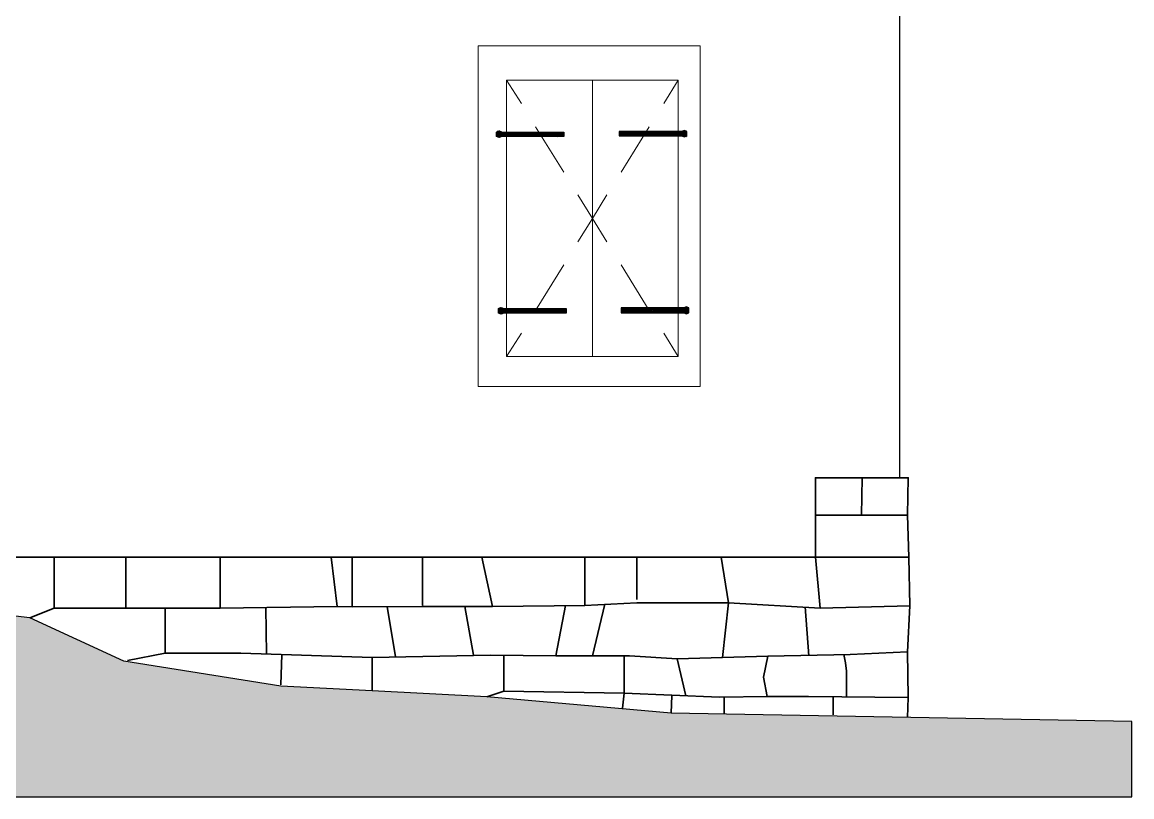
# Model space of a CAD drawing. Header units: millimetres. Extents: x 614825 to 630755, y -821893 to -813822.
# Drawn here: x 624976 to 630755, y -821893 to -817858 of the extents above; entities that cross this region are included whole.
import ezdxf

# ---------------------------------------------------------------- set-up
doc = ezdxf.new("R2010")
doc.units = ezdxf.units.MM
for name, color, linetype, lineweight in [('A-ALV-___-___-EXI', 250, 'Continuous', 25), ('A-BAS-___-___-EXI', 250, 'Continuous', 25), ('A-JAN-___-___-EXI', 250, 'Continuous', 25)]:
    doc.layers.add(name, color=color, linetype=linetype, lineweight=lineweight)

msp = doc.modelspace()

# ---------------------------------------------------------------- hatches: boundary and pattern name
at = {"layer": 'A-BAS-___-___-EXI', "true_color": 0xcb9898}
msp.add_hatch(color=253, dxfattribs=at).paths.add_polyline_path([(630755, -821892.8), (630755, -821500.2), (628356.1, -821456.7), (627396.2, -821372.7), (626323, -821316.5), (625505.2, -821187), (625016.5, -820959.7), (624645.1, -820917.8), (624039.2, -820887.1), (623595.2, -820915), (622983.7, -820909.4), (622391.8, -820778.2), (621897.5, -820919.9), (621512.2, -820895.5), (620814.1, -820917.8), (620252.9, -820898.3), (619672.1, -820912.2), (619225.3, -820991), (619112.6, -820949.9), (618890.3, -820910.7), (618220.1, -820910.7), (616768.1, -820986.8), (616544.7, -820967.3), (616324.7, -820967.3), (616263.8, -821009.9), (616206.9, -821009.9), (616153.8, -820972.8), (614824.8, -820972.8), (614824.8, -821892.8)])

# ---------------------------------------------------------------- linework, layer by layer
at = {"layer": 'A-ALV-___-___-EXI', "color": 38, "lineweight": 25}
msp.add_line((629545.6, -816723.8), (629545.6, -820230.9), dxfattribs=at)
at = {"layer": 'A-ALV-___-___-EXI', "color": 28, "lineweight": 35}
for p, q in [((629347.3, -820426.4), (629350.1, -820230.9)), ((629587.5, -820426.4), (629107.2, -820426.4)), ((625516.3, -820909.4), (625516.3, -820644.2)), ((626007.8, -820909.4), (626007.8, -820644.2)), ((626616.5, -820901), (626585.8, -820644.2)), ((626694.7, -820903.8), (626694.7, -820644.2)), ((627060.5, -820895.5), (627060.5, -820644.2)), ((627370.4, -820644.2), (627426.2, -820901)), ((627906.5, -820895.5), (627906.5, -820644.2)), ((628177.4, -820864.7), (628177.4, -820644.2)), ((626876.2, -820901), (626920.8, -821163.5)), ((627325.7, -821155.1), (627281.1, -820901)), ((627806, -820895.5), (627755.7, -821157.9)), ((628009.8, -820889.9), (627945.6, -821157.9)), ((625720.2, -821144), (625720.2, -820909.4)), ((626247.9, -821149.6), (626245.1, -820906.6)), ((629073.7, -821157.9), (629054.1, -820903.8)), ((626323.3, -821308.7), (626328.9, -821152.3)), ((626798, -821341.4), (626798, -821166.3)), ((627484.9, -821342.2), (627484.9, -821155.1)), ((628431.5, -821367.4), (628386.8, -821174.7)), ((628356.1, -821456.7), (628358.9, -821364.6)), ((628632.5, -821456.7), (628632.5, -821372.9)), ((629199.3, -821465.1), (629199.3, -821372.9))]:
    msp.add_line(p, q, dxfattribs=at)
at = {"layer": 'A-ALV-___-___-EXI', "color": 28, "lineweight": 35, "flags": 128}
for points in [[(629587.5, -821479), (629590.3, -821375.7), (629587.5, -821138.4), (629598.6, -820898.3), (629593.1, -820644.2), (629587.5, -820426.4), (629590.3, -820230.9), (629107.2, -820230.9), (629107.2, -820644.2), (620252.9, -820644.2)], [(625016.5, -820959.7), (625142.2, -820909.4), (625142.2, -820644.2)], [(629132.3, -820909.4), (628654.8, -820881.5), (628615.8, -820644.2)], [(629593.1, -820644.2), (629107.2, -820644.2), (629132.3, -820909.4), (629598.6, -820898.3)], [(628624.1, -821166.3), (628654.8, -820881.5), (628177.4, -820881.5), (627906.5, -820895.5), (627426.2, -820901), (627060.5, -820901), (626694.7, -820903.8), (626616.5, -820901), (626007.8, -820909.4), (625516.3, -820909.4), (625142.2, -820909.4)], [(629587.5, -821138.4), (629288.7, -821152.3), (628858.7, -821160.7), (628386.8, -821174.7), (628138.3, -821157.9), (627755.7, -821157.9), (627415.1, -821155.1), (626798, -821166.3), (626113.9, -821144), (625720.2, -821144), (625524.7, -821183.1)], [(628110.4, -821157.9), (628110.4, -821353.4), (628102, -821431.6)], [(628855.9, -821370.1), (628836.3, -821269.6), (628858.7, -821160.7)], [(629255.2, -821152.3), (629263.6, -821194.2), (629269.1, -821238.9), (629269.1, -821372.9)], [(629590.3, -821375.7), (629070.9, -821370.1), (628855.9, -821370.1), (628607.4, -821372.9), (628110.4, -821353.4), (627484.9, -821342.2), (627396.2, -821372.7)]]:
    msp.add_lwpolyline(points, dxfattribs=at)
at = {"layer": 'A-BAS-___-___-EXI'}
msp.add_lwpolyline([(614824.8, -821892.8), (630755, -821892.8), (630755, -821500.2), (628356.1, -821456.7), (627396.2, -821372.7), (626798, -821341.4), (626323, -821316.5), (625505.2, -821187), (625016.5, -820959.7), (624645.1, -820917.8)], dxfattribs=at)
at = {"layer": 'A-JAN-___-___-EXI', "color": 18, "lineweight": 9}
for p, q in [((627498.8, -818159), (627577, -818281.9)), ((627945.6, -818159), (627945.6, -819599.8)), ((628317, -818281.9), (628392.4, -818159)), ((627649.6, -818402), (627797.6, -818639.3)), ((628096.4, -818639.3), (628241.6, -818402)), ((627797.6, -819122.4), (627649.6, -819359.7)), ((628241.6, -819359.7), (628096.4, -819122.4)), ((627577, -819477), (627498.8, -819599.8)), ((628392.4, -819599.8), (628317, -819477))]:
    msp.add_line(p, q, dxfattribs=at)
at = {"layer": 'A-JAN-___-___-EXI', "color": 253, "lineweight": 9}
for p, q in [((627445.8, -818432.7), (627454.2, -818424.3)), ((627445.8, -818438.3), (627462.5, -818424.3)), ((627445.8, -818441), (627465.3, -818424.3)), ((627445.8, -818429.9), (627448.6, -818427.1)), ((627445.8, -818446.6), (627468.1, -818427.1)), ((627445.8, -818449.4), (627470.9, -818427.1)), ((627448.6, -818452.2), (627473.7, -818427.1)), ((627451.4, -818455), (627476.5, -818429.9)), ((627454.2, -818455), (627479.3, -818429.9)), ((627457, -818457.8), (627484.9, -818429.9)), ((627459.8, -818457.8), (627473.7, -818441)), ((627462.5, -818457.8), (627490.5, -818429.9)), ((627468.1, -818455), (627496.1, -818429.9)), ((627473.7, -818452.2), (627498.8, -818429.9)), ((627476.5, -818438.3), (627487.7, -818429.9)), ((627479.3, -818452.2), (627504.4, -818429.9)), ((627482.1, -818452.2), (627507.2, -818429.9)), ((627487.7, -818452.2), (627512.8, -818429.9)), ((627490.5, -818452.2), (627515.6, -818429.9)), ((627496.1, -818452.2), (627518.4, -818429.9)), ((627498.8, -818452.2), (627524, -818429.9)), ((627501.6, -818452.2), (627526.8, -818429.9)), ((627507.2, -818452.2), (627532.4, -818429.9)), ((627510, -818452.2), (627535.1, -818429.9)), ((627515.6, -818452.2), (627537.9, -818429.9)), ((627518.4, -818452.2), (627543.5, -818429.9)), ((627521.2, -818452.2), (627546.3, -818429.9)), ((627526.8, -818452.2), (627551.9, -818429.9)), ((627529.6, -818452.2), (627554.7, -818429.9)), ((627535.1, -818452.2), (627557.5, -818429.9)), ((627537.9, -818452.2), (627549.1, -818441)), ((627540.7, -818452.2), (627565.9, -818429.9)), ((627546.3, -818452.2), (627571.4, -818429.9)), ((627549.1, -818452.2), (627574.2, -818429.9)), ((627551.9, -818438.3), (627563.1, -818429.9)), ((627554.7, -818452.2), (627579.8, -818429.9)), ((627557.5, -818452.2), (627582.6, -818429.9)), ((627563.1, -818452.2), (627585.4, -818429.9)), ((627565.9, -818452.2), (627591, -818429.9)), ((627568.7, -818452.2), (627593.8, -818429.9)), ((627574.2, -818452.2), (627599.4, -818429.9)), ((627577, -818452.2), (627602.2, -818429.9)), ((627582.6, -818452.2), (627605, -818429.9)), ((627585.4, -818452.2), (627610.5, -818429.9)), ((627588.2, -818452.2), (627613.3, -818429.9)), ((627593.8, -818452.2), (627618.9, -818429.9)), ((627596.6, -818452.2), (627621.7, -818429.9)), ((627602.2, -818452.2), (627627.3, -818429.9)), ((627605, -818452.2), (627630.1, -818429.9)), ((627610.5, -818452.2), (627632.9, -818429.9)), ((627613.3, -818452.2), (627638.5, -818429.9)), ((627616.1, -818452.2), (627641.3, -818429.9)), ((627621.7, -818452.2), (627646.8, -818429.9)), ((627624.5, -818452.2), (627635.7, -818443.8)), ((627630.1, -818452.2), (627652.4, -818429.9)), ((627632.9, -818452.2), (627658, -818429.9)), ((627635.7, -818452.2), (627660.8, -818429.9)), ((627638.5, -818441), (627649.6, -818429.9)), ((627641.3, -818452.2), (627666.4, -818429.9)), ((627644, -818452.2), (627669.2, -818429.9)), ((627649.6, -818452.2), (627672, -818429.9)), ((627652.4, -818452.2), (627677.6, -818429.9)), ((627658, -818452.2), (627680.3, -818429.9)), ((627660.8, -818452.2), (627685.9, -818429.9)), ((627663.6, -818452.2), (627688.7, -818429.9)), ((627669.2, -818452.2), (627694.3, -818429.9)), ((627672, -818452.2), (627697.1, -818429.9)), ((627677.6, -818452.2), (627699.9, -818429.9)), ((627680.3, -818452.2), (627705.5, -818429.9)), ((627683.1, -818452.2), (627708.3, -818429.9)), ((627688.7, -818452.2), (627713.9, -818429.9)), ((627691.5, -818452.2), (627716.6, -818429.9)), ((627697.1, -818452.2), (627719.4, -818429.9)), ((627699.9, -818452.2), (627725, -818429.9)), ((627702.7, -818452.2), (627727.8, -818429.9)), ((627708.3, -818452.2), (627719.4, -818441)), ((627711.1, -818452.2), (627736.2, -818429.9)), ((627716.6, -818452.2), (627741.8, -818429.9)), ((627719.4, -818452.2), (627744.6, -818429.9)), ((627722.2, -818441), (627733.4, -818429.9)), ((627725, -818452.2), (627747.4, -818429.9)), ((627727.8, -818452.2), (627752.9, -818429.9)), ((627730.6, -818452.2), (627755.7, -818429.9)), ((627736.2, -818452.2), (627761.3, -818429.9)), ((627739, -818452.2), (627764.1, -818429.9)), ((627744.6, -818452.2), (627766.9, -818429.9)), ((627747.4, -818452.2), (627772.5, -818429.9)), ((627750.2, -818452.2), (627775.3, -818429.9)), ((627755.7, -818452.2), (627780.9, -818429.9)), ((627758.5, -818452.2), (627783.7, -818429.9)), ((627766.9, -818452.2), (627792, -818429.9)), ((627772.5, -818452.2), (627794.8, -818429.9)), ((627775.3, -818452.2), (627797.6, -818429.9)), ((627778.1, -818452.2), (627797.6, -818432.7)), ((627783.7, -818452.2), (627797.6, -818438.3)), ((627786.5, -818452.2), (627797.6, -818441)), ((627792, -818452.2), (627797.6, -818443.8)), ((627794.8, -818452.2), (627797.6, -818449.4)), ((628085.2, -818427.1), (628088, -818427.1)), ((628085.2, -818429.9), (628090.8, -818427.1)), ((628085.2, -818432.7), (628093.6, -818427.1)), ((628085.2, -818438.3), (628099.2, -818427.1)), ((628085.2, -818441), (628102, -818427.1)), ((628085.2, -818446.6), (628107.6, -818427.1)), ((628085.2, -818449.4), (628110.4, -818427.1)), ((628090.8, -818449.4), (628113.1, -818427.1)), ((628093.6, -818449.4), (628118.7, -818427.1)), ((628102, -818449.4), (628127.1, -818427.1)), ((628104.8, -818449.4), (628129.9, -818427.1)), ((628110.4, -818449.4), (628135.5, -818427.1)), ((628113.1, -818449.4), (628138.3, -818427.1)), ((628118.7, -818449.4), (628141.1, -818427.1)), ((628121.5, -818449.4), (628146.7, -818427.1)), ((628124.3, -818449.4), (628149.4, -818427.1)), ((628129.9, -818449.4), (628155, -818427.1)), ((628132.7, -818449.4), (628157.8, -818427.1)), ((628138.3, -818449.4), (628160.6, -818427.1)), ((628141.1, -818449.4), (628166.2, -818427.1)), ((628143.9, -818449.4), (628169, -818427.1)), ((628149.4, -818449.4), (628174.6, -818427.1)), ((628152.2, -818449.4), (628163.4, -818438.3)), ((628157.8, -818449.4), (628183, -818427.1)), ((628160.6, -818449.4), (628185.7, -818427.1)), ((628166.2, -818435.5), (628177.4, -818427.1)), ((628166.2, -818449.4), (628188.5, -818427.1)), ((628169, -818449.4), (628194.1, -818427.1)), ((628171.8, -818449.4), (628196.9, -818427.1)), ((628177.4, -818449.4), (628202.5, -818427.1)), ((628180.2, -818449.4), (628205.3, -818427.1)), ((628185.7, -818449.4), (628208.1, -818427.1)), ((628188.5, -818449.4), (628213.7, -818427.1)), ((628191.3, -818449.4), (628216.5, -818427.1)), ((628196.9, -818449.4), (628222, -818427.1)), ((628199.7, -818449.4), (628224.8, -818427.1)), ((628205.3, -818449.4), (628230.4, -818427.1)), ((628208.1, -818449.4), (628233.2, -818427.1)), ((628213.7, -818449.4), (628236, -818427.1)), ((628216.5, -818449.4), (628241.6, -818427.1)), ((628219.3, -818449.4), (628244.4, -818427.1)), ((628224.8, -818449.4), (628250, -818427.1)), ((628227.6, -818449.4), (628252.8, -818427.1)), ((628233.2, -818449.4), (628255.6, -818427.1)), ((628236, -818449.4), (628247.2, -818438.3)), ((628238.8, -818449.4), (628263.9, -818427.1)), ((628244.4, -818449.4), (628269.5, -818427.1)), ((628247.2, -818449.4), (628272.3, -818427.1)), ((628250, -818435.5), (628261.1, -818427.1)), ((628252.8, -818449.4), (628275.1, -818427.1)), ((628255.6, -818449.4), (628280.7, -818427.1)), ((628258.3, -818449.4), (628283.5, -818427.1)), ((628263.9, -818449.4), (628289.1, -818427.1)), ((628266.7, -818449.4), (628291.9, -818427.1)), ((628272.3, -818449.4), (628297.4, -818427.1)), ((628275.1, -818449.4), (628300.2, -818427.1)), ((628280.7, -818449.4), (628303, -818427.1)), ((628283.5, -818449.4), (628308.6, -818427.1)), ((628286.3, -818449.4), (628311.4, -818427.1)), ((628291.9, -818449.4), (628317, -818427.1)), ((628294.6, -818449.4), (628319.8, -818427.1)), ((628300.2, -818449.4), (628322.6, -818427.1)), ((628303, -818449.4), (628328.2, -818427.1)), ((628305.8, -818449.4), (628330.9, -818427.1)), ((628311.4, -818449.4), (628336.5, -818427.1)), ((628314.2, -818449.4), (628339.3, -818427.1)), ((628319.8, -818449.4), (628344.9, -818427.1)), ((628322.6, -818449.4), (628333.7, -818438.3)), ((628328.2, -818449.4), (628350.5, -818427.1)), ((628330.9, -818449.4), (628356.1, -818427.1)), ((628333.7, -818449.4), (628358.9, -818427.1)), ((628336.5, -818438.3), (628347.7, -818427.1)), ((628339.3, -818449.4), (628364.5, -818427.1)), ((628342.1, -818449.4), (628367.2, -818427.1)), ((628347.7, -818449.4), (628370, -818427.1)), ((628350.5, -818449.4), (628375.6, -818427.1)), ((628353.3, -818449.4), (628378.4, -818427.1)), ((628358.9, -818449.4), (628384, -818427.1)), ((628361.7, -818449.4), (628386.8, -818427.1)), ((628367.2, -818449.4), (628389.6, -818427.1)), ((628370, -818449.4), (628395.2, -818427.1)), ((628372.8, -818449.4), (628398, -818427.1)), ((628378.4, -818449.4), (628403.5, -818427.1)), ((628381.2, -818449.4), (628406.3, -818427.1)), ((628386.8, -818449.4), (628411.9, -818427.1)), ((628389.6, -818449.4), (628417.5, -818424.3)), ((628395.2, -818449.4), (628423.1, -818421.5)), ((628398, -818449.4), (628409.1, -818438.3)), ((628400.8, -818449.4), (628428.7, -818421.5)), ((628406.3, -818449.4), (628431.5, -818424.3)), ((628409.1, -818449.4), (628434.3, -818424.3)), ((628411.9, -818438.3), (628425.9, -818421.5)), ((628411.9, -818452.2), (628437.1, -818427.1)), ((628414.7, -818452.2), (628437.1, -818429.9)), ((628417.5, -818452.2), (628437.1, -818432.7)), ((628420.3, -818455), (628437.1, -818438.3)), ((628423.1, -818455), (628437.1, -818441)), ((628431.5, -818455), (628437.1, -818446.6)), ((628437.1, -818452.2), (628437.1, -818449.4)), ((627457, -819354.1), (627468.1, -819343)), ((627457, -819359.7), (627473.7, -819343)), ((628403.5, -819370.9), (628428.7, -819343)), ((628409.1, -819370.9), (628439.8, -819343)), ((628414.7, -819370.9), (628442.6, -819343)), ((628417.5, -819370.9), (628445.4, -819343)), ((628420.3, -819356.9), (628437.1, -819340.2)), ((627457, -819351.3), (627462.5, -819345.7)), ((627457, -819362.5), (627476.5, -819345.7)), ((627457, -819368.1), (627479.3, -819345.7)), ((627457, -819370.9), (627482.1, -819348.5)), ((627459.8, -819373.7), (627484.9, -819348.5)), ((627462.5, -819373.7), (627487.7, -819348.5)), ((627465.3, -819376.5), (627493.3, -819348.5)), ((627468.1, -819376.5), (627496.1, -819348.5)), ((627470.9, -819379.3), (627484.9, -819362.5)), ((627476.5, -819376.5), (627504.4, -819348.5)), ((627482.1, -819373.7), (627507.2, -819348.5)), ((627487.7, -819359.7), (627498.8, -819348.5)), ((627487.7, -819373.7), (627512.8, -819348.5)), ((627490.5, -819373.7), (627515.6, -819348.5)), ((627496.1, -819373.7), (627518.4, -819348.5)), ((627498.8, -819373.7), (627524, -819348.5)), ((627501.6, -819373.7), (627526.8, -819348.5)), ((627507.2, -819373.7), (627532.4, -819348.5)), ((627510, -819373.7), (627535.1, -819348.5)), ((627515.6, -819373.7), (627540.7, -819348.5)), ((627518.4, -819373.7), (627543.5, -819348.5)), ((627524, -819373.7), (627546.3, -819348.5)), ((627526.8, -819373.7), (627551.9, -819348.5)), ((627529.6, -819373.7), (627554.7, -819348.5)), ((627535.1, -819373.7), (627560.3, -819348.5)), ((627537.9, -819373.7), (627563.1, -819348.5)), ((627543.5, -819373.7), (627565.9, -819348.5)), ((627546.3, -819373.7), (627571.4, -819348.5)), ((627549.1, -819373.7), (627560.3, -819362.5)), ((627554.7, -819373.7), (627579.8, -819348.5)), ((627557.5, -819373.7), (627582.6, -819348.5)), ((627563.1, -819359.7), (627574.2, -819348.5)), ((627563.1, -819373.7), (627585.4, -819348.5)), ((627565.9, -819373.7), (627591, -819348.5)), ((627571.4, -819373.7), (627593.8, -819348.5)), ((627574.2, -819373.7), (627599.4, -819348.5)), ((627577, -819373.7), (627602.2, -819348.5)), ((627582.6, -819373.7), (627607.7, -819348.5)), ((627585.4, -819373.7), (627610.5, -819348.5)), ((627591, -819373.7), (627613.3, -819348.5)), ((627593.8, -819373.7), (627618.9, -819348.5)), ((627596.6, -819373.7), (627621.7, -819348.5)), ((627602.2, -819373.7), (627627.3, -819348.5)), ((627605, -819373.7), (627630.1, -819348.5)), ((627610.5, -819373.7), (627632.9, -819348.5)), ((627613.3, -819373.7), (627638.5, -819348.5)), ((627616.1, -819373.7), (627641.3, -819348.5)), ((627621.7, -819373.7), (627646.8, -819348.5)), ((627624.5, -819373.7), (627649.6, -819348.5)), ((627630.1, -819373.7), (627655.2, -819348.5)), ((627632.9, -819373.7), (627644, -819362.5)), ((627638.5, -819373.7), (627660.8, -819348.5)), ((627641.3, -819373.7), (627666.4, -819348.5)), ((627644, -819373.7), (627669.2, -819348.5)), ((627646.8, -819359.7), (627658, -819348.5)), ((627649.6, -819373.7), (627674.8, -819348.5)), ((627652.4, -819373.7), (627677.6, -819348.5)), ((627658, -819373.7), (627680.3, -819348.5)), ((627660.8, -819373.7), (627685.9, -819348.5)), ((627663.6, -819373.7), (627688.7, -819348.5)), ((627669.2, -819373.7), (627694.3, -819348.5)), ((627672, -819373.7), (627697.1, -819348.5)), ((627677.6, -819373.7), (627702.7, -819348.5)), ((627680.3, -819373.7), (627705.5, -819348.5)), ((627685.9, -819373.7), (627708.3, -819348.5)), ((627688.7, -819373.7), (627713.9, -819348.5)), ((627691.5, -819373.7), (627716.6, -819348.5)), ((627697.1, -819373.7), (627722.2, -819348.5)), ((627699.9, -819373.7), (627725, -819348.5)), ((627705.5, -819373.7), (627727.8, -819348.5)), ((627708.3, -819373.7), (627733.4, -819348.5)), ((627711.1, -819373.7), (627736.2, -819348.5)), ((627716.6, -819373.7), (627727.8, -819359.7)), ((627725, -819373.7), (627747.4, -819348.5)), ((627727.8, -819373.7), (627752.9, -819348.5)), ((627730.6, -819359.7), (627741.8, -819348.5)), ((627730.6, -819373.7), (627755.7, -819348.5)), ((627736.2, -819373.7), (627761.3, -819348.5)), ((627739, -819373.7), (627764.1, -819348.5)), ((627744.6, -819373.7), (627769.7, -819348.5)), ((627747.4, -819373.7), (627772.5, -819348.5)), ((627752.9, -819373.7), (627775.3, -819348.5)), ((627755.7, -819373.7), (627780.9, -819348.5)), ((627758.5, -819373.7), (627783.7, -819348.5)), ((627764.1, -819373.7), (627789.2, -819348.5)), ((627766.9, -819373.7), (627792, -819348.5)), ((627772.5, -819373.7), (627794.8, -819348.5)), ((627775.3, -819373.7), (627800.4, -819348.5)), ((627778.1, -819373.7), (627803.2, -819348.5)), ((627783.7, -819373.7), (627808.8, -819348.5)), ((627786.5, -819373.7), (627808.8, -819351.3)), ((627792, -819373.7), (627808.8, -819354.1)), ((627794.8, -819373.7), (627808.8, -819359.7)), ((627800.4, -819373.7), (627808.8, -819362.5)), ((627803.2, -819373.7), (627808.8, -819365.3)), ((627806, -819373.7), (627808.8, -819370.9)), ((628096.4, -819348.5), (628099.2, -819345.7)), ((628096.4, -819351.3), (628102, -819345.7)), ((628096.4, -819359.7), (628110.4, -819345.7)), ((628096.4, -819362.5), (628115.9, -819345.7)), ((628096.4, -819368.1), (628118.7, -819345.7)), ((628099.2, -819370.9), (628121.5, -819345.7)), ((628102, -819370.9), (628127.1, -819345.7)), ((628104.8, -819370.9), (628129.9, -819345.7)), ((628110.4, -819370.9), (628135.5, -819345.7)), ((628113.1, -819370.9), (628138.3, -819345.7)), ((628118.7, -819370.9), (628143.9, -819345.7)), ((628121.5, -819370.9), (628146.7, -819345.7)), ((628127.1, -819370.9), (628149.4, -819345.7)), ((628129.9, -819370.9), (628155, -819345.7)), ((628132.7, -819370.9), (628157.8, -819345.7)), ((628138.3, -819370.9), (628163.4, -819345.7)), ((628141.1, -819370.9), (628166.2, -819345.7)), ((628146.7, -819370.9), (628169, -819345.7)), ((628149.4, -819370.9), (628174.6, -819345.7)), ((628152.2, -819370.9), (628177.4, -819345.7)), ((628157.8, -819370.9), (628183, -819345.7)), ((628160.6, -819370.9), (628185.7, -819345.7)), ((628166.2, -819370.9), (628174.6, -819359.7)), ((628169, -819370.9), (628194.1, -819345.7)), ((628171.8, -819370.9), (628196.9, -819345.7)), ((628177.4, -819356.9), (628188.5, -819345.7)), ((628177.4, -819370.9), (628202.5, -819345.7)), ((628180.2, -819370.9), (628205.3, -819345.7)), ((628185.7, -819370.9), (628210.9, -819345.7)), ((628188.5, -819370.9), (628213.7, -819345.7)), ((628194.1, -819370.9), (628216.5, -819345.7)), ((628196.9, -819370.9), (628222, -819345.7)), ((628199.7, -819370.9), (628224.8, -819345.7)), ((628205.3, -819370.9), (628230.4, -819345.7)), ((628208.1, -819370.9), (628233.2, -819345.7)), ((628213.7, -819370.9), (628236, -819345.7)), ((628216.5, -819370.9), (628241.6, -819345.7)), ((628219.3, -819370.9), (628244.4, -819345.7)), ((628224.8, -819370.9), (628250, -819345.7)), ((628227.6, -819370.9), (628252.8, -819345.7)), ((628233.2, -819370.9), (628258.3, -819345.7)), ((628236, -819370.9), (628261.1, -819345.7)), ((628241.6, -819370.9), (628263.9, -819345.7)), ((628244.4, -819370.9), (628269.5, -819345.7)), ((628247.2, -819370.9), (628258.3, -819359.7)), ((628252.8, -819370.9), (628277.9, -819345.7)), ((628255.6, -819370.9), (628280.7, -819345.7)), ((628261.1, -819356.9), (628272.3, -819345.7)), ((628261.1, -819370.9), (628283.5, -819345.7)), ((628263.9, -819370.9), (628289.1, -819345.7)), ((628266.7, -819370.9), (628291.9, -819345.7)), ((628272.3, -819370.9), (628297.4, -819345.7)), ((628275.1, -819370.9), (628300.2, -819345.7)), ((628280.7, -819370.9), (628303, -819345.7)), ((628283.5, -819370.9), (628308.6, -819345.7)), ((628286.3, -819370.9), (628311.4, -819345.7)), ((628291.9, -819370.9), (628317, -819345.7)), ((628294.6, -819370.9), (628319.8, -819345.7)), ((628300.2, -819370.9), (628325.4, -819345.7)), ((628303, -819370.9), (628328.2, -819345.7)), ((628308.6, -819370.9), (628330.9, -819345.7)), ((628311.4, -819370.9), (628336.5, -819345.7)), ((628314.2, -819370.9), (628339.3, -819345.7)), ((628319.8, -819370.9), (628344.9, -819345.7)), ((628322.6, -819370.9), (628347.7, -819345.7)), ((628328.2, -819370.9), (628350.5, -819345.7)), ((628333.7, -819370.9), (628344.9, -819359.7)), ((628339.3, -819370.9), (628364.5, -819345.7)), ((628342.1, -819370.9), (628367.2, -819345.7)), ((628347.7, -819359.7), (628358.9, -819345.7)), ((628347.7, -819370.9), (628372.8, -819345.7)), ((628350.5, -819370.9), (628375.6, -819345.7)), ((628356.1, -819370.9), (628378.4, -819345.7)), ((628358.9, -819370.9), (628384, -819345.7)), ((628361.7, -819370.9), (628386.8, -819345.7)), ((628367.2, -819370.9), (628392.4, -819345.7)), ((628370, -819370.9), (628395.2, -819345.7)), ((628375.6, -819370.9), (628398, -819345.7)), ((628378.4, -819370.9), (628403.5, -819345.7)), ((628381.2, -819370.9), (628406.3, -819345.7)), ((628386.8, -819370.9), (628411.9, -819345.7)), ((628389.6, -819370.9), (628414.7, -819345.7)), ((628395.2, -819370.9), (628420.3, -819345.7)), ((628398, -819370.9), (628423.1, -819345.7)), ((628406.3, -819370.9), (628417.5, -819356.9)), ((628423.1, -819370.9), (628448.2, -819345.7)), ((628425.9, -819370.9), (628448.2, -819348.5)), ((628428.7, -819373.7), (628448.2, -819351.3)), ((628431.5, -819373.7), (628448.2, -819354.1)), ((628434.3, -819373.7), (628448.2, -819359.7)), ((628437.1, -819373.7), (628448.2, -819362.5)), ((628442.6, -819373.7), (628448.2, -819368.1))]:
    msp.add_line(p, q, dxfattribs=at)
at = {"layer": 'A-JAN-___-___-EXI', "color": 38, "lineweight": 25}
msp.add_line((627797.6, -819348.5), (627797.6, -819373.7), dxfattribs=at)
at = {"layer": 'A-JAN-___-___-EXI', "color": 248, "lineweight": 15, "flags": 128}
for points in [[(627350.9, -817980.3), (628506.9, -817980.3), (628506.9, -819756.2), (627350.9, -819756.2)], [(627498.8, -819599.8), (628392.4, -819599.8), (628392.4, -818159), (627498.8, -818159)]]:
    msp.add_lwpolyline(points, close=True, dxfattribs=at)
at = {"layer": 'A-JAN-___-___-EXI', "color": 38, "lineweight": 25, "flags": 128}
for points in [[(627473.7, -818452.2), (627459.8, -818457.8), (627445.8, -818452.2), (627445.8, -818429.9), (627459.8, -818424.3), (627473.7, -818429.9), (627797.6, -818429.9), (627797.6, -818452.2)], [(628411.9, -818449.4), (628425.9, -818455), (628437.1, -818449.4), (628437.1, -818427.1), (628425.9, -818421.5), (628411.9, -818427.1), (628085.2, -818427.1), (628085.2, -818449.4)], [(627484.9, -819373.7), (627470.9, -819379.3), (627457, -819373.7), (627457, -819348.5), (627470.9, -819343), (627484.9, -819348.5), (627808.8, -819348.5), (627808.8, -819373.7)], [(628423.1, -819370.9), (628434.3, -819376.5), (628448.2, -819370.9), (628448.2, -819345.7), (628434.3, -819340.2), (628423.1, -819345.7), (628096.4, -819345.7), (628096.4, -819370.9)]]:
    msp.add_lwpolyline(points, close=True, dxfattribs=at)
at = {"layer": 'A-JAN-___-___-EXI', "color": 38, "lineweight": 25}
for points in [[(627764.1, -818452.2), (627789.2, -818429.9), (627789.2, -818452.2)], [(628096.4, -818427.1), (628096.4, -818449.4), (628121.5, -818427.1)], [(628096.4, -819354.1), (628107.6, -819345.7), (628107.6, -819370.9)]]:
    msp.add_lwpolyline(points, dxfattribs=at)
at = {"layer": 'A-JAN-___-___-EXI', "color": 18, "lineweight": 9, "flags": 128}
for points in [[(627870.2, -818756.6), (627945.6, -818879.4), (627870.2, -819002.3)], [(628021, -819002.3), (627945.6, -818879.4), (628021, -818756.6)]]:
    msp.add_lwpolyline(points, dxfattribs=at)
at = {"layer": 'A-JAN-___-___-EXI', "color": 253, "lineweight": 9, "flags": 128}
for points in [[(627719.4, -819373.7), (627730.6, -819362.5), (627744.6, -819348.5)], [(628330.9, -819370.9), (628344.9, -819356.9), (628356.1, -819345.7)]]:
    msp.add_lwpolyline(points, dxfattribs=at)
at = {"layer": 'A-JAN-___-___-EXI', "color": 38, "lineweight": 25}
for points in [[(627476.5, -818439.7), (627476.5, -818440.4), (627477.2, -818441), (627477.9, -818441), (627478.6, -818441), (627479.3, -818440.4), (627479.3, -818439.7), (627479.3, -818438.9), (627478.6, -818438.3), (627477.9, -818438.3), (627477.2, -818438.3), (627476.5, -818438.9), (627476.5, -818439.7)], [(627551.9, -818439.7), (627551.9, -818440.4), (627552.6, -818441), (627553.3, -818441), (627554, -818441), (627554.7, -818440.4), (627554.7, -818439.7), (627554.7, -818438.9), (627554, -818438.3), (627553.3, -818438.3), (627552.6, -818438.3), (627551.9, -818438.9), (627551.9, -818439.7)], [(627635.7, -818439.7), (627635.7, -818440.4), (627636.4, -818441), (627637.1, -818441), (627637.8, -818441), (627638.5, -818440.4), (627638.5, -818439.7), (627638.5, -818438.9), (627637.8, -818438.3), (627637.1, -818438.3), (627636.4, -818438.3), (627635.7, -818438.9), (627635.7, -818439.7)], [(627719.4, -818439.7), (627719.4, -818440.4), (627720.1, -818441), (627720.8, -818441), (627721.5, -818441), (627722.2, -818440.4), (627722.2, -818439.7), (627722.2, -818438.9), (627721.5, -818438.3), (627720.8, -818438.3), (627720.1, -818438.3), (627719.4, -818438.9), (627719.4, -818439.7)], [(628169, -818436.9), (628169, -818436.1), (628168.3, -818435.5), (628167.6, -818435.5), (628166.9, -818435.5), (628166.2, -818436.1), (628166.2, -818436.9), (628166.2, -818437.6), (628166.9, -818438.3), (628167.6, -818438.3), (628168.3, -818438.3), (628169, -818437.6), (628169, -818436.9)], [(628252.8, -818436.9), (628252.8, -818436.1), (628252.1, -818435.5), (628251.4, -818435.5), (628250.7, -818435.5), (628250, -818436.1), (628250, -818436.9), (628250, -818437.6), (628250.7, -818438.3), (628251.4, -818438.3), (628252.1, -818438.3), (628252.8, -818437.6), (628252.8, -818436.9)], [(628336.5, -818436.9), (628336.5, -818436.1), (628335.8, -818435.5), (628335.1, -818435.5), (628334.4, -818435.5), (628333.7, -818436.1), (628333.7, -818436.9), (628333.7, -818437.6), (628334.4, -818438.3), (628335.1, -818438.3), (628335.8, -818438.3), (628336.5, -818437.6), (628336.5, -818436.9)], [(628411.9, -818436.9), (628411.9, -818436.1), (628411.2, -818435.5), (628410.5, -818435.5), (628409.8, -818435.5), (628409.1, -818436.1), (628409.1, -818436.9), (628409.1, -818437.6), (628409.8, -818438.3), (628410.5, -818438.3), (628411.2, -818438.3), (628411.9, -818437.6), (628411.9, -818436.9)], [(627487.7, -819358.3), (627487.7, -819359.1), (627488.4, -819359.7), (627489.1, -819359.7), (627489.8, -819359.7), (627490.5, -819359.1), (627490.5, -819358.3), (627490.5, -819357.5), (627489.8, -819356.9), (627489.1, -819356.9), (627488.4, -819356.9), (627487.7, -819357.5), (627487.7, -819358.3)], [(627560.3, -819358.3), (627560.3, -819359.1), (627561, -819359.7), (627561.7, -819359.7), (627562.4, -819359.7), (627563.1, -819359.1), (627563.1, -819358.3), (627563.1, -819357.5), (627562.4, -819356.9), (627561.7, -819356.9), (627561, -819356.9), (627560.3, -819357.5), (627560.3, -819358.3)], [(627646.8, -819358.3), (627646.8, -819359.1), (627647.5, -819359.7), (627648.2, -819359.7), (627648.9, -819359.7), (627649.6, -819359.1), (627649.6, -819358.3), (627649.6, -819357.5), (627648.9, -819356.9), (627648.2, -819356.9), (627647.5, -819356.9), (627646.8, -819357.5), (627646.8, -819358.3)], [(627730.6, -819358.3), (627730.6, -819359.1), (627731.3, -819359.7), (627732, -819359.7), (627732.7, -819359.7), (627733.4, -819359.1), (627733.4, -819358.3), (627733.4, -819357.5), (627732.7, -819356.9), (627732, -819356.9), (627731.3, -819356.9), (627730.6, -819357.5), (627730.6, -819358.3)], [(628180.2, -819355.5), (628180.2, -819354.8), (628179.5, -819354.1), (628178.8, -819354.1), (628178.1, -819354.1), (628177.4, -819354.8), (628177.4, -819355.5), (628177.4, -819356.3), (628178.1, -819356.9), (628178.8, -819356.9), (628179.5, -819356.9), (628180.2, -819356.3), (628180.2, -819355.5)], [(628263.9, -819355.5), (628263.9, -819354.8), (628263.2, -819354.1), (628262.5, -819354.1), (628261.8, -819354.1), (628261.1, -819354.8), (628261.1, -819355.5), (628261.1, -819356.3), (628261.8, -819356.9), (628262.5, -819356.9), (628263.2, -819356.9), (628263.9, -819356.3), (628263.9, -819355.5)], [(628347.7, -819355.5), (628347.7, -819354.8), (628347, -819354.1), (628346.3, -819354.1), (628345.6, -819354.1), (628344.9, -819354.8), (628344.9, -819355.5), (628344.9, -819356.3), (628345.6, -819356.9), (628346.3, -819356.9), (628347, -819356.9), (628347.7, -819356.3), (628347.7, -819355.5)], [(628423.1, -819355.5), (628423.1, -819354.8), (628422.4, -819354.1), (628421.7, -819354.1), (628421, -819354.1), (628420.3, -819354.8), (628420.3, -819355.5), (628420.3, -819356.3), (628421, -819356.9), (628421.7, -819356.9), (628422.4, -819356.9), (628423.1, -819356.3), (628423.1, -819355.5)]]:
    msp.add_open_spline(points, degree=3, knots=[0, 0, 0, 0, 1, 1, 1, 2, 2, 2, 3, 3, 3, 4, 4, 4, 4], dxfattribs=at)

doc.saveas('drawing.dxf')
